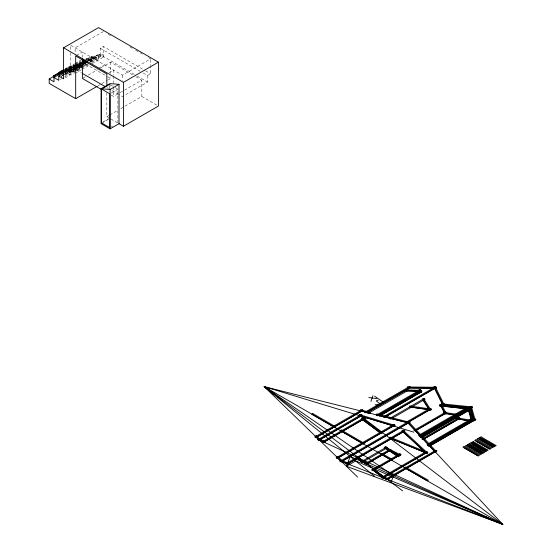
<?xml version="1.0" encoding="UTF-8"?>
<svg xmlns="http://www.w3.org/2000/svg" width="552" height="552" viewBox="0 0 552 552"><rect width="100%" height="100%" fill="white"/><g stroke="black" fill="none" stroke-linecap="round" stroke-linejoin="round"><path stroke-width="0.41" stroke-dasharray="2.76 2.07" d="M103.362 31.561L75.106 47.879L75.106 53.006M76.431 55.538L82.4 52.088L82.4 57.215M134.267 74.341L100.264 54.71L100.264 48.265L103.362 46.471L144.762 70.373M65.136 68.814L68.634 66.792L69.835 67.489L69.835 68.545L68.634 67.855L65.136 69.876M64.667 69.414L74.334 63.832M75.079 63.397L81.027 59.968M64.736 69.697L71.035 66.061L72.236 66.751L72.236 67.813L71.035 67.116L64.736 70.753M64.825 69.973L74.492 64.384M75.238 63.956L80.447 60.948M63.639 70.98L73.437 65.322L74.637 66.012M64.936 70.318L69.835 67.489M65.005 70.518L74.672 64.936M75.417 64.508L80.62 61.5M64.536 71.194L74.437 65.398M65.157 71.077L80.785 62.059M85.249 59.478L88.969 57.332L93.764 60.099L93.764 55.862L98.566 58.629L98.566 54.393L103.362 57.16L103.362 46.471M63.639 72.043L73.437 66.385L74.637 67.075M64.667 71.532L74.334 65.95M75.079 65.522L81.027 62.086M64.839 71.67L74.734 65.874M75.438 65.467L78.232 63.853L79.433 64.543L79.433 65.605L78.232 64.915L78.232 63.853M63.107 72.912L74.265 66.468M75.01 66.04L80.958 62.604M86.16 59.602L91.37 56.594L93.764 57.981L89.307 60.554M64.536 72.257L75.99 65.647M76.735 65.212L80.454 63.066M67.234 70.939L66.033 70.249L66.033 71.305L67.234 72.001L67.234 70.939L80.633 63.114L80.633 64.177M64.75 72.616L74.416 67.034M75.162 66.599L80.371 63.59M86.326 60.154L93.764 55.862M64.839 72.733L74.734 66.937M75.417 66.626L80.62 63.618M73.237 68.041L74.43 68.731L74.43 69.793L73.237 69.103L73.237 68.041L74.63 67.234M75.334 66.826L80.937 63.597M69.635 70.201L69.635 71.263L68.434 70.573L68.434 69.511L69.635 70.201L75.934 66.564M76.631 66.164L79.433 64.543M81.73 66.226L70.304 72.829L70.304 74.948L67.91 73.561L67.91 71.443L74.603 67.579M75.341 67.144L80.551 64.142M87.989 59.851L96.165 55.124L98.566 56.511L90.383 61.231M65.17 73.188L80.785 64.177M87.478 60.313L88.969 59.45L86.567 58.063L86.567 60.189M76.335 66.902L80.53 64.474M72.036 69.469L72.036 70.525L70.835 69.835L70.835 68.772L72.036 69.469L76.231 67.04M76.935 66.64L80.433 64.618M70.304 52.785L70.304 70.704L80.937 64.653M87.409 60.83L98.566 54.393M63.107 75.031L80.958 64.729M87.651 60.865L91.37 58.719L91.37 56.594M61.113 76.349L64.087 74.637M64.832 74.203L75.99 67.765M76.735 67.337L80.834 64.957M76.535 67.523L80.73 65.095M61.099 76.514L64.08 74.796M64.825 74.368L75.983 67.924M76.728 67.489L80.447 65.343M88.486 60.768L92.964 58.188M74.196 71.236L72.705 72.091L72.705 69.973L74.196 69.11M74.934 68.683L80.889 65.246M89.065 60.527L100.968 53.654L103.362 55.041L91.466 61.907L90.231 61.237L90.231 60.175L91.432 60.872L91.432 61.927M76.231 68.103L65.509 74.299L65.509 76.417M76.659 67.855L81.834 64.867M81.034 65.571L76.831 67.999L76.831 69.055M75.106 69.235L81.765 65.391M89.907 60.692L100.264 54.71M67.91 73.561L74.603 69.697M75.341 69.269L81.434 65.75M89.472 61.113L96.165 57.249L96.165 55.124M65.157 75.32L81.53 65.867M79.233 67.261L79.233 68.324L78.032 67.627L78.032 66.571L79.233 67.261L81.33 66.047M74.934 70.801L82.731 66.302M83.435 65.895L86.229 64.28M90.556 61.789L100.968 55.773L100.968 53.654M60.278 79.433L61.769 78.577M64.75 76.859L87.071 63.963M90.045 62.252L93.764 60.099M76.59 70.497L82.545 67.061M83.283 66.633L87.747 64.06M65.081 77.963L88.154 64.639M91.867 62.5L98.566 58.629M75.106 73.478L81.054 70.042M81.799 69.614L89.238 65.315M92.212 63.604L103.362 57.16M98.594 68.331L104.556 64.881M83.145 78.046L85.374 76.756M88.348 75.037L97.276 69.883M100.995 67.737L110.662 62.155L132.922 75.01M109.089 72.664L113.56 70.083L113.56 75.21M98.008 85.795L100.988 84.076M101.734 83.642L106.936 80.64M107.681 80.206L110.662 78.487L110.662 76.769M70.304 49.376L70.304 45.105L122.413 75.189L150.675 58.878L147.695 57.16M111.297 92.977L117.893 89.169L117.893 123.048M143.14 73.016L147.57 75.576L150.675 73.789L150.675 66.33M111.338 95.179L113.56 96.462L119.508 93.026M120.253 92.598L141.823 80.15L141.823 96.483L118.756 109.8M147.57 75.576L147.57 82.027L122.413 96.552L118.728 94.42M106.846 92.75L106.846 116.672L109.082 115.382M109.827 114.954L118.011 110.227M102.976 122.047L108.834 118.666M101.823 123.213L109.261 118.921M111.297 126.85L112.76 126.008M108.24 34.383L111.221 36.101M129.83 46.844L132.811 48.562M135.785 50.28L142.485 54.151M145.5 70.801L150.675 73.789M100.264 48.265L140.18 71.311M137.227 76.052L147.57 82.027M135.889 76.721L141.823 80.15M85.643 64.046L106.978 76.362M107.716 76.79L110.662 78.487M141.823 96.483L156.982 105.232M81.634 66.53L80.433 65.833L80.433 66.895L81.634 67.585M110.262 84.766L114.423 87.168M115.12 87.568L117.893 89.169M76.562 70.076L81.668 73.03M106.888 87.582L108.371 88.437M112.077 90.583L117.99 93.992M72.705 69.973L75.106 71.353M70.304 70.704L74.506 73.133M67.91 71.443L70.304 72.829M106.846 116.672L108.744 117.762M110.959 119.046L117.196 122.647M150.675 59.706L150.675 65.502M122.413 75.189L122.413 80.316M113.56 76.059L113.56 86.312M113.56 87.168L113.56 96.462M110.662 62.155L110.662 73.333M110 83.614L110 88.72M109.572 86.057L109.572 88.603M88.969 57.332L88.969 60.865M77.038 65.281L77.038 66.343M73.437 65.322L73.437 66.385M71.035 66.061L71.035 67.116M68.634 66.792L68.634 67.855"/><path stroke-width="0.83" d="M370.937 401.407L372.883 395.749M413.8 432.161L264.194 386.635L502.803 524.4L319.291 439.978L360.78 416.029L502.803 524.4L346.449 466.267L350.209 456.463L502.803 524.4L408.328 422.908L264.194 386.635L357.599 477.066M391.092 482.193L393.562 475.762L264.194 386.635L374.422 476.114M97.269 86.222L75.686 98.684L49.197 83.386L49.197 78.991L53.992 81.765L53.992 77.521L58.795 80.295L58.795 76.052L63.59 78.826L63.59 47.789L98.566 27.6L158.424 62.162L158.424 106.067L123.448 126.256L119.025 123.703L110.096 128.851L101.078 123.648L101.078 88.769L110 83.614L119.025 84.318L119.025 123.703M58.836 72.45L63.735 69.621M53.509 77.266L53.509 75.852L63.922 69.842M64.039 70.097L61.237 71.719L61.237 72.774M49.197 78.991L64.08 70.401M58.312 74.382L63.514 71.374M82.11 60.644L83.593 59.782M53.992 77.521L63.666 71.939M82.269 61.196L83.759 60.34M81.703 62.176L84.677 60.458M58.795 76.052L64.004 73.043M81.862 62.735L84.835 61.017M81.634 63.19L83.035 62.383L83.035 63.445M82.034 63.28L85.753 61.134M81.931 63.666L85.436 61.645M82.207 63.839L85.926 61.686M82.234 64.142L86.429 61.72M81.627 64.819L86.091 62.245M81.834 65.026L86.733 62.197M81.765 65.391L87.685 61.976M101.513 89.017L109.834 93.819L109.834 127.698L101.513 122.896L101.513 89.017L109.572 84.366M101.078 88.769L110.096 89.472L119.025 84.318M63.59 47.789L123.448 82.351L158.424 62.162M316.441 437.218L361.601 411.15M366.59 412.406L408.935 387.959L434.9 388.194L443.242 404.926L470.835 407.749L474.265 420.244L429.767 445.94M323.858 442.076L364.313 418.72M378.065 415.29L419.672 391.271L420.369 392.389L379.893 415.753M384.965 417.029L434.9 388.194M337.858 457.953L393.334 425.93M407.321 422.653L429.622 409.777L423.439 400.09M408.328 422.908L341.509 461.486L502.803 524.4L355.702 460.92L346.449 466.267M455.786 415.069L445.202 413.496L441.324 406.037L443.242 404.926M347.636 463.873L403.271 431.754L426.006 452.916L383.081 477.701L373.387 470.276L399.324 455.303L385.986 448.521L397.785 456.187M415.518 430.636L445.202 413.496M389.443 450.77L366.756 463.866L362.609 462.024L357.551 458.146M420.169 435.631L466.633 408.811L441.324 406.037M420.997 436.522L470.835 407.749M421.825 437.405L468.965 410.191L472.05 420.61L429.214 445.347M423.501 439.213L458.388 419.071L469.662 420.955M428.587 444.671L470.649 420.382M387.332 479.357L435.169 451.743M378.265 400.248L376.657 400.483L376.547 401.187L380.052 403.809L380.397 404.754L375.091 404.726M406.941 390.892L419.672 391.271M368.812 397.537L376.83 398.627M411.143 407.19L429.622 409.777M391.264 438.688L426.006 452.916M82.4 73.45L105.397 86.726M100.947 89.182L82.4 78.474L82.4 58.926M53.509 75.852L54.71 76.542M481.661 438.343L494.509 445.761M480.15 439.213L493.005 446.637M476.424 441.365L489.272 448.79M473.692 442.945L486.547 450.363M472.05 443.891L484.904 451.308M469.966 445.091L482.814 452.516M468.455 445.968L481.309 453.385M464.729 448.12L477.583 455.538M393.755 424.543L394.839 425.171M337.389 458.367L336.313 457.739L393.9 424.474L394.977 425.095L337.258 458.436L336.175 457.808M374.587 396.184L383.129 402.035M362.685 419.665L380.77 433.182M264.194 386.635L402.677 490.914M457.449 416.836L458.388 419.071M123.448 82.351L123.448 126.256M110.096 89.472L110.096 128.851M106.846 85.919L106.846 73.961L75.686 55.966L75.686 98.684M63.107 72.912L63.107 74.327M407.314 387L407.293 387.883L436.473 388.153L436.501 387.269L407.314 387M405.416 389.905L405.341 390.781L421.086 391.251L421.162 390.374L405.416 389.905M441.814 403.829L441.552 404.699L472.057 407.824L472.326 406.955L441.814 403.829M439.799 404.92L439.509 405.789L468.165 408.922L468.448 408.059L439.799 404.92M409.867 406.051L409.508 406.907L431.029 409.936L431.388 409.08L409.867 406.051M443.863 412.337L443.484 413.193L457.077 415.221L457.456 414.366L443.863 412.337M456.952 417.878L456.525 418.72L471.104 421.148L471.525 420.3L456.952 417.878M376.857 414.021L376.25 414.828L409.411 423.149L410.019 422.342L376.857 414.021M360.594 409.908L359.98 410.716L369.861 413.213L370.475 412.406L360.594 409.908M359.766 414.738L359.055 415.518L394.335 426.213L395.046 425.433L359.766 414.738M340.757 460.154L339.894 460.879L348.484 464.239L349.34 463.514L340.757 460.154M382.108 476.286L381.253 477.011L388.194 479.729L389.05 478.998L382.108 476.286M390.264 437.246L389.381 437.964L426.979 453.344L427.862 452.626L390.264 437.246M361.946 460.672L361.015 461.368L367.487 464.246L368.419 463.549L361.946 460.672M318.428 438.516L317.476 439.199L324.597 442.49L325.556 441.8L318.428 438.516M385.186 447.017L384.171 447.679L399.896 455.69L400.904 455.027L385.186 447.017M408.873 421.397L339.956 461.32L341.039 461.941L409.957 422.025L408.873 421.397M389.988 449.307L365.079 463.728L366.162 464.356L391.064 449.928L389.988 449.307M399.945 453.792L371.737 470.125L372.821 470.752L401.028 454.42L399.945 453.792M472.526 419.175L427.476 445.271L428.552 445.892L473.602 419.796L472.526 419.175M426.606 451.405L381.342 477.611L382.426 478.239L427.69 452.026L426.606 451.405M405.589 467.164L404.512 467.792L427.262 480.889L428.338 480.268L405.589 467.164M464.025 446.596L462.949 447.217L478.273 456.049L479.35 455.428L464.025 446.596M469.379 443.649L468.303 444.27L483.531 453.033L484.608 452.412L469.379 443.649M475.776 439.882L474.699 440.503L489.879 449.252L490.963 448.624L475.776 439.882M312.86 413.607L311.776 414.228L334.726 427.489L335.809 426.868L312.86 413.607M362.133 409.708L314.778 437.06L315.861 437.681L363.216 410.336L362.133 409.708M361.291 414.6L317.717 439.772L318.801 440.399L362.374 415.221L361.291 414.6M407.438 389.498L367.094 412.758L368.17 413.379L408.514 390.126L407.438 389.498M364.831 417.312L322.306 441.835L323.389 442.456L365.907 417.94L364.831 417.312M420.32 389.781L376.278 415.187L377.361 415.808L421.397 390.402L420.32 389.781M420.845 390.968L378.382 415.518L379.459 416.146L421.928 391.589L420.845 390.968M435.459 386.773L383.212 416.891L384.289 417.519L436.535 387.394L435.459 386.773M424.108 398.585L389.615 418.485L390.699 419.113L425.185 399.206L424.108 398.585M430.063 408.39L405.782 422.425L406.858 423.046L431.147 409.011L430.063 408.39M443.684 403.553L439.606 405.906L440.689 406.527L444.767 404.174L443.684 403.553M445.733 412.075L413.966 430.394L415.042 431.022L446.816 412.696L445.733 412.075M386.635 447.017L360.96 461.858L362.043 462.479L387.718 447.637L386.635 447.017M381.784 453.399L380.701 454.02L391.678 460.368L392.762 459.747L381.784 453.399M467.096 407.417L418.588 435.424L419.665 436.046L468.179 408.038L467.096 407.417M471.304 406.341L419.458 436.301L420.541 436.922L472.388 406.962L471.304 406.341M459.043 417.553L421.949 438.999L423.025 439.62L460.12 418.174L459.043 417.553M471.18 418.933L427.034 444.457L428.111 445.078L472.257 419.561L471.18 418.933M474.858 418.768L428.104 445.788L429.18 446.409L475.934 419.389L474.858 418.768M479.474 437.695L478.391 438.316L493.536 447.072L494.62 446.451L479.474 437.695M466.254 445.464L465.177 446.085L480.247 454.793L481.323 454.172L466.254 445.464M477.853 438.654L476.769 439.282L491.791 447.955L492.874 447.334L477.853 438.654M473.25 441.559L472.167 442.18L487.064 450.791L488.147 450.17L473.25 441.559M409.549 386.517L364.81 412.268L365.893 412.896L410.626 387.138L409.549 386.517M341.371 430.056L340.294 430.677L363.292 443.994L364.368 443.373L341.371 430.056M403.967 430.263L345.987 463.659L347.063 464.287L405.044 430.891L403.967 430.263M469.697 408.694L420.258 437.136L421.342 437.757L470.773 409.315L469.697 408.694M435.901 450.232L385.537 479.226L386.614 479.854L436.977 450.86L435.901 450.232M471.401 442.38L470.318 443.001L485.456 451.764L486.533 451.143L471.401 442.38M481.089 436.873L480.005 437.494L495.116 446.251L496.193 445.63L481.089 436.873M467.944 444.532L466.861 445.16L481.848 453.827L482.924 453.206L467.944 444.532M385.441 447.01L384.296 447.596L398.33 456.697L399.469 456.111L385.441 447.01M362.443 418.243L361.229 418.782L381.163 433.706L382.37 433.168L362.443 418.243M360.553 414.628L359.338 415.159L364.658 419.209L365.872 418.678L360.553 414.628M357.227 456.676L356.012 457.208L362.981 462.528L364.196 461.996L357.227 456.676M373.138 468.862L371.917 469.393L383.316 478.101L384.53 477.57L373.138 468.862M403.057 430.243L401.759 430.705L426.289 453.489L427.586 453.026L403.057 430.243M316.399 435.811L315.082 436.259L319.346 440.399L320.664 439.944L316.399 435.811M337.672 456.407L336.361 456.856L341.584 461.927L342.895 461.472L337.672 456.407M408.183 421.328L406.838 421.749L435.162 452.164L436.508 451.743L408.183 421.328M423.646 398.661L422.211 398.965L429.463 410.267L430.891 409.963L423.646 398.661M419.865 389.767L418.423 390.071L420.148 392.838L421.583 392.541L419.865 389.767M441.579 404.471L440.116 404.719L444.946 414.076L446.416 413.827L441.579 404.471M435.183 386.607L433.713 386.848L442.911 405.416L444.381 405.168L435.183 386.607M457.849 415.442L456.366 415.649L458.015 419.534L459.499 419.327L457.849 415.442M469.421 408.646L467.917 408.797L471.58 421.107L473.085 420.955L469.421 408.646M471.367 406.362L469.856 406.5L473.761 420.748L475.272 420.61L471.367 406.362"/></g></svg>
